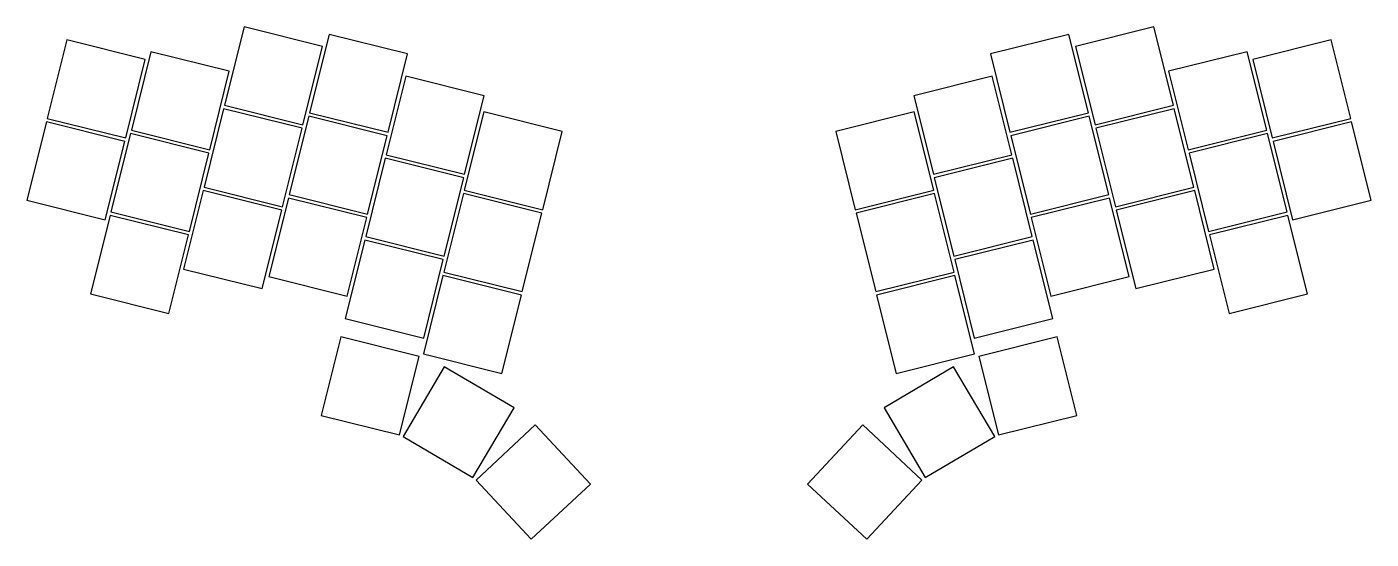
# Model space of a CAD drawing. Header units: millimetres. Extents: x 59 to 362, y -215 to -99.
import ezdxf

# ---------------------------------------------------------------- set-up
doc = ezdxf.new("R2010")
doc.units = ezdxf.units.MM

msp = doc.modelspace()

# ---------------------------------------------------------------- linework, layer by layer
for p, q in [((108.04, -99.49), (103.64, -117.15)), ((125.7, -103.9), (108.04, -99.49)), ((312.88, -99.49), (295.22, -103.9)), ((317.28, -117.15), (312.88, -99.49)), ((68.14, -102.43), (63.74, -120.09)), ((85.8, -106.83), (68.14, -102.43)), ((127.2, -101.18), (122.8, -118.84)), ((144.86, -105.58), (127.2, -101.18)), ((293.72, -101.18), (276.06, -105.58)), ((298.12, -118.84), (293.72, -101.18)), ((352.77, -102.43), (335.11, -106.83)), ((357.18, -120.09), (352.77, -102.43)), ((87.06, -105.08), (82.66, -122.74)), ((104.72, -109.49), (87.06, -105.08)), ((121.3, -121.55), (125.7, -103.9)), ((140.46, -123.24), (144.86, -105.58)), ((276.06, -105.58), (280.46, -123.24)), ((295.22, -103.9), (299.62, -121.55)), ((333.85, -105.08), (316.19, -109.49)), ((338.26, -122.74), (333.85, -105.08)), ((81.4, -124.49), (85.8, -106.83)), ((335.11, -106.83), (339.52, -124.49)), ((100.32, -127.15), (104.72, -109.49)), ((144.43, -110.63), (140.02, -128.29)), ((162.09, -115.03), (144.43, -110.63)), ((276.49, -110.63), (258.83, -115.03)), ((280.89, -128.29), (276.49, -110.63)), ((316.19, -109.49), (320.6, -127.15)), ((103.44, -117.93), (99.04, -135.59)), ((121.1, -122.33), (103.44, -117.93)), ((103.64, -117.15), (121.3, -121.55)), ((157.68, -132.69), (162.09, -115.03)), ((258.83, -115.03), (263.23, -132.69)), ((299.62, -121.55), (317.28, -117.15)), ((317.47, -117.93), (299.82, -122.33)), ((321.88, -135.59), (317.47, -117.93)), ((63.55, -120.86), (59.15, -138.52)), ((81.21, -125.27), (63.55, -120.86)), ((63.74, -120.09), (81.4, -124.49)), ((122.6, -119.61), (118.2, -137.27)), ((140.26, -124.02), (122.6, -119.61)), ((122.8, -118.84), (140.46, -123.24)), ((162.02, -118.62), (157.61, -136.28)), ((179.68, -123.02), (162.02, -118.62)), ((258.9, -118.62), (241.24, -123.02)), ((263.3, -136.28), (258.9, -118.62)), ((280.46, -123.24), (298.12, -118.84)), ((298.31, -119.61), (280.65, -124.02)), ((302.72, -137.27), (298.31, -119.61)), ((339.52, -124.49), (357.18, -120.09)), ((357.37, -120.86), (339.71, -125.27)), ((361.77, -138.52), (357.37, -120.86)), ((82.47, -123.52), (78.06, -141.18)), ((100.13, -127.92), (82.47, -123.52)), ((82.66, -122.74), (100.32, -127.15)), ((116.7, -139.99), (121.1, -122.33)), ((135.86, -141.68), (140.26, -124.02)), ((175.27, -140.68), (179.68, -123.02)), ((241.24, -123.02), (245.65, -140.68)), ((280.65, -124.02), (285.06, -141.68)), ((299.82, -122.33), (304.22, -139.99)), ((320.6, -127.15), (338.26, -122.74)), ((338.45, -123.52), (320.79, -127.92)), ((342.85, -141.18), (338.45, -123.52)), ((76.8, -142.93), (81.21, -125.27)), ((339.71, -125.27), (344.11, -142.93)), ((95.72, -145.58), (100.13, -127.92)), ((139.83, -129.06), (135.43, -146.72)), ((157.49, -133.46), (139.83, -129.06)), ((140.02, -128.29), (157.68, -132.69)), ((263.23, -132.69), (280.89, -128.29)), ((281.09, -129.06), (263.43, -133.46)), ((285.49, -146.72), (281.09, -129.06)), ((320.79, -127.92), (325.19, -145.58)), ((99.04, -135.59), (116.7, -139.99)), ((153.09, -151.12), (157.49, -133.46)), ((263.43, -133.46), (267.83, -151.12)), ((304.22, -139.99), (321.88, -135.59)), ((59.15, -138.52), (76.8, -142.93)), ((98.85, -136.36), (94.44, -154.02)), ((116.51, -140.77), (98.85, -136.36)), ((118.01, -138.05), (113.61, -155.71)), ((135.67, -142.45), (118.01, -138.05)), ((118.2, -137.27), (135.86, -141.68)), ((157.42, -137.05), (153.02, -154.71)), ((175.08, -141.46), (157.42, -137.05)), ((157.61, -136.28), (175.27, -140.68)), ((245.65, -140.68), (263.3, -136.28)), ((263.5, -137.05), (245.84, -141.46)), ((267.9, -154.71), (263.5, -137.05)), ((285.06, -141.68), (302.72, -137.27)), ((302.91, -138.05), (285.25, -142.45)), ((307.31, -155.71), (302.91, -138.05)), ((322.07, -136.36), (304.41, -140.77)), ((326.47, -154.02), (322.07, -136.36)), ((344.11, -142.93), (361.77, -138.52)), ((77.87, -141.96), (73.47, -159.61)), ((95.53, -146.36), (77.87, -141.96)), ((78.06, -141.18), (95.72, -145.58)), ((112.1, -158.43), (116.51, -140.77)), ((170.68, -159.12), (175.08, -141.46)), ((245.84, -141.46), (250.24, -159.12)), ((304.41, -140.77), (308.81, -158.43)), ((325.19, -145.58), (342.85, -141.18)), ((343.05, -141.96), (325.39, -146.36)), ((347.45, -159.61), (343.05, -141.96)), ((131.26, -160.11), (135.67, -142.45)), ((285.25, -142.45), (289.65, -160.11)), ((91.13, -164.02), (95.53, -146.36)), ((135.23, -147.5), (130.83, -165.16)), ((152.89, -151.9), (135.23, -147.5)), ((135.43, -146.72), (153.09, -151.12)), ((267.83, -151.12), (285.49, -146.72)), ((285.68, -147.5), (268.02, -151.9)), ((290.09, -165.16), (285.68, -147.5)), ((325.39, -146.36), (329.79, -164.02)), ((94.44, -154.02), (112.1, -158.43)), ((148.49, -169.56), (152.89, -151.9)), ((268.02, -151.9), (272.43, -169.56)), ((308.81, -158.43), (326.47, -154.02)), ((113.61, -155.71), (131.26, -160.11)), ((152.82, -155.49), (148.42, -173.15)), ((170.48, -159.89), (152.82, -155.49)), ((153.02, -154.71), (170.68, -159.12)), ((250.24, -159.12), (267.9, -154.71)), ((268.09, -155.49), (250.44, -159.89)), ((272.5, -173.15), (268.09, -155.49)), ((289.65, -160.11), (307.31, -155.71)), ((73.47, -159.61), (91.13, -164.02)), ((166.08, -177.55), (170.48, -159.89)), ((250.44, -159.89), (254.84, -177.55)), ((329.79, -164.02), (347.45, -159.61)), ((130.83, -165.16), (148.49, -169.56)), ((272.43, -169.56), (290.09, -165.16)), ((129.79, -169.33), (125.39, -186.99)), ((147.45, -173.73), (129.79, -169.33)), ((291.13, -169.33), (273.47, -173.73)), ((295.53, -186.99), (291.13, -169.33)), ((143.05, -191.39), (147.45, -173.73)), ((148.42, -173.15), (166.08, -177.55)), ((254.84, -177.55), (272.5, -173.15)), ((273.47, -173.73), (277.87, -191.39)), ((153.12, -176.05), (143.89, -191.73)), ((168.81, -185.29), (153.12, -176.05)), ((267.79, -176.05), (252.11, -185.29)), ((277.03, -191.73), (267.79, -176.05)), ((125.39, -186.99), (143.05, -191.39)), ((159.57, -200.97), (168.81, -185.29)), ((252.11, -185.29), (261.35, -200.97)), ((277.87, -191.39), (295.53, -186.99)), ((173.59, -189.13), (160.27, -201.54)), ((186, -202.44), (173.59, -189.13)), ((247.33, -189.13), (234.92, -202.44)), ((260.64, -201.54), (247.33, -189.13)), ((143.89, -191.73), (159.57, -200.97)), ((261.35, -200.97), (277.03, -191.73)), ((160.27, -201.54), (172.69, -214.85)), ((172.69, -214.85), (186, -202.44)), ((234.92, -202.44), (248.23, -214.85)), ((248.23, -214.85), (260.64, -201.54))]:
    msp.add_line(p, q)

doc.saveas('drawing.dxf')
